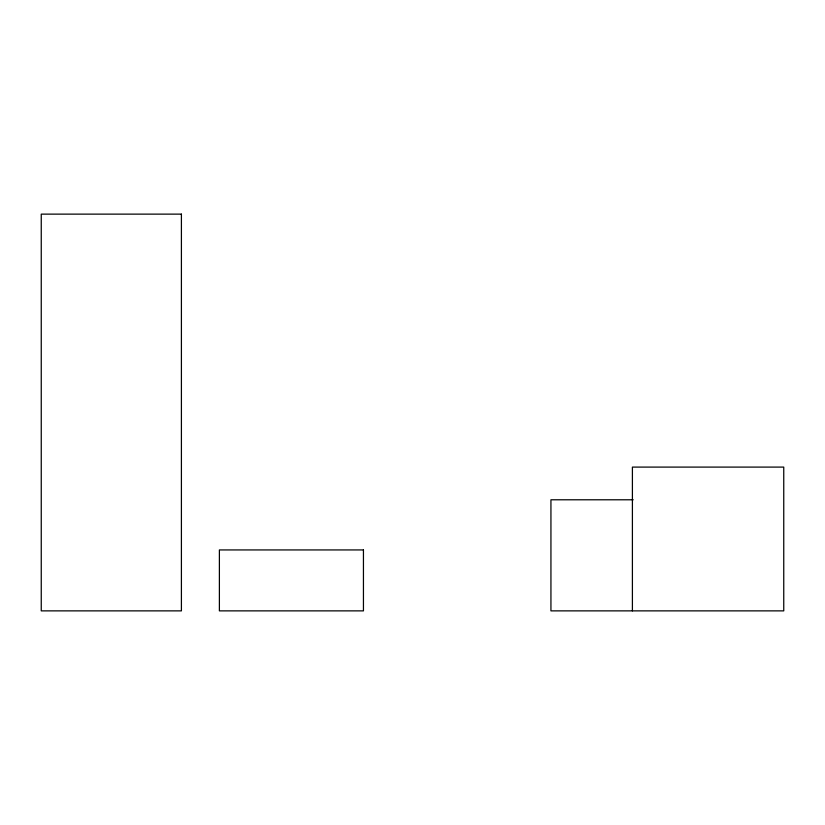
<?xml version="1.0" encoding="UTF-8"?>
<svg xmlns="http://www.w3.org/2000/svg" width="825" height="825" viewBox="0 0 825 825"><rect width="100%" height="100%" fill="white"/><g stroke="black" fill="none" stroke-linecap="round" stroke-linejoin="round"><path stroke-width="1.24" d="M633.208 499.785L550.935 499.785L550.935 610.871L783.75 610.871L783.75 467.094L632.404 467.094L632.404 610.871M181.407 214.129L41.25 214.129L41.25 610.871L181.407 610.871L181.407 214.129M363.443 549.935L219.388 549.935L219.388 610.871L363.443 610.871L363.443 549.935"/></g></svg>
